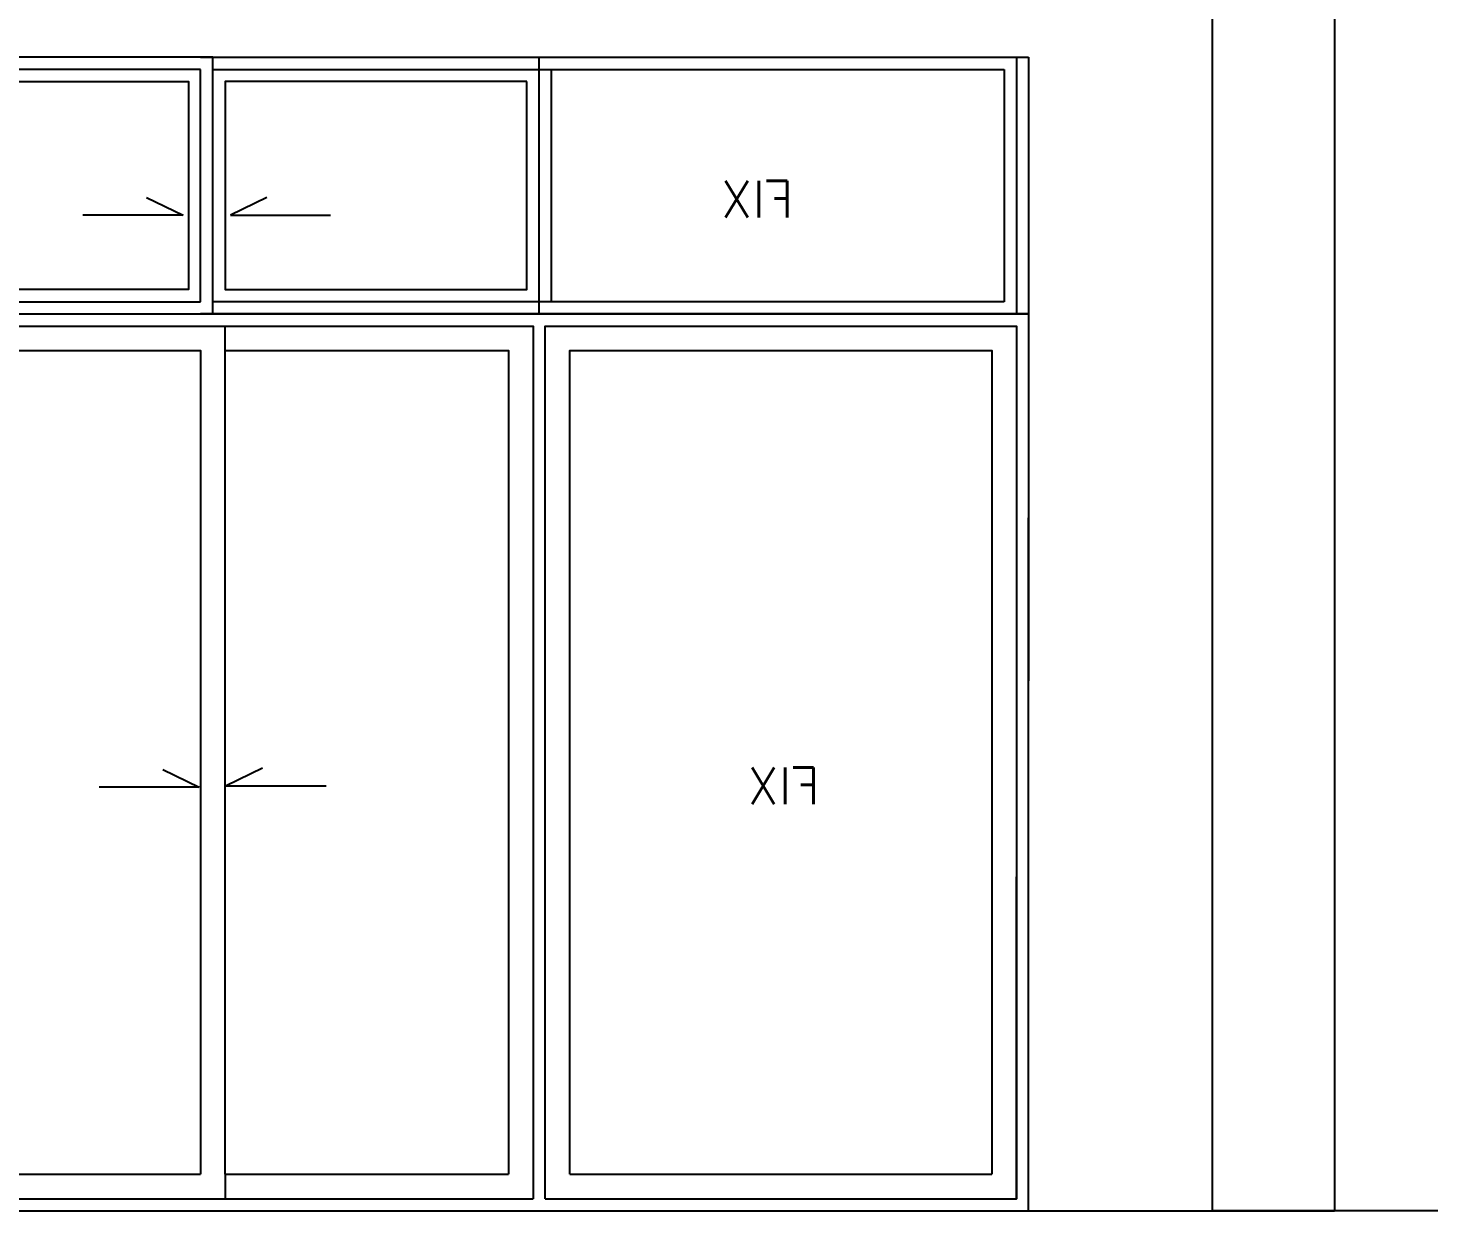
# Model space of a CAD drawing. Extents: x 32549 to 39694, y 7645 to 11950.
# Drawn here: x 37698.7 to 38042.2, y 10692.2 to 10982.3 of the extents above; entities that cross this region are included whole.
import ezdxf

# ---------------------------------------------------------------- set-up
doc = ezdxf.new("R2010")
doc.units = 0
doc.header["$LTSCALE"] = 80
doc.header["$MEASUREMENT"] = 0
for name, color, linetype in [('C2', 2, 'CONTINUOUS'), ('C3', 3, 'CONTINUOUS'), ('DIM', 4, 'CONTINUOUS'), ('LAYER1', 3, 'CONTINUOUS'), ('PAINT', 11, 'CONTINUOUS'), ('WINDOW', 6, 'CONTINUOUS')]:
    doc.layers.add(name, color=color, linetype=linetype)
doc.styles.add('SIMPLEX', font='SIMPLEX.SHX')

# ---------------------------------------------------------------- blocks, each defined once
blk = doc.blocks.new('A$C296621D3')
at = {"layer": 'LAYER1', "linetype": 'Continuous'}
for p, q in [((15.56, 4.65), (24.52, 0.36)), ((40.06, 4.29), (31.1, 0)), ((24.52, 0.36), (0, 0.36)), ((31.1, 0), (55.62, 0))]:
    blk.add_line(p, q, dxfattribs=at)
blk = doc.blocks.new('A$C1BFF6E25')
at = {"layer": 'DIM', "linetype": 'Continuous'}
blk.add_blockref('A$C296621D3', (0, 0), dxfattribs=at)
blk = doc.blocks.new('A$C70F66F79')
at = {"layer": 'LAYER1', "linetype": 'Continuous'}
for p, q in [((186.73, 248.54), (195.69, 244.25)), ((216.27, 248.54), (207.31, 244.25)), ((195.69, 244.25), (171.16, 244.25)), ((207.31, 244.25), (231.84, 244.25))]:
    blk.add_line(p, q, dxfattribs=at)
at = {"layer": 'PAINT', "linetype": 'Continuous'}
blk.add_line((120, 223), (120, 280), dxfattribs=at)
at = {"layer": 'PAINT'}
for p, q in [((197, 211), (197, 217)), ((112.5, 9), (9, 9)), ((197, 9), (127.5, 9)), ((197, 9), (197, 3)), ((272.5, 9), (203, 9))]:
    blk.add_line(p, q, dxfattribs=at)
for points in [[(112.5, 9), (112.5, 211), (9, 211), (9, 9)], [(197, 9), (197, 211), (127.5, 211), (127.5, 9)], [(272.5, 9), (272.5, 211), (203, 211), (203, 9)]]:
    blk.add_lwpolyline(points, dxfattribs=at)
at = {"layer": 'WINDOW'}
for p, q in [((0, 283), (0, 220)), ((203, 283), (0, 283)), ((3, 283), (3, 220)), ((3, 283), (3, 220)), ((120, 220), (120, 283)), ((200, 283), (400, 283)), ((200, 220), (200, 283)), ((200, 220), (200, 283)), ((6, 280), (6, 223)), ((200, 280), (6, 280)), ((117, 223), (117, 280)), ((200, 223), (200, 280)), ((203, 280), (397, 280)), ((203, 223), (203, 280)), ((203, 223), (203, 280)), ((400, 220), (0, 220)), ((0, 220), (203, 220)), ((0, 220), (0, 129.99)), ((6, 223), (200, 223)), ((400, 220), (200, 220)), ((397, 223), (203, 223)), ((118.5, 3), (3, 3)), ((278.5, 3), (121.5, 3))]:
    blk.add_line(p, q, dxfattribs=at)
at = {"layer": 'WINDOW', "linetype": 'Continuous'}
for points in [[(123, 277), (197, 277), (197, 226), (123, 226)], [(275.51, 277), (206, 277), (206, 226), (275.51, 226)]]:
    blk.add_lwpolyline(points, close=True, dxfattribs=at)
at = {"layer": 'WINDOW'}
for points in [[(118.5, 3), (118.5, 217), (3, 217), (3, 3)], [(278.5, 3), (278.5, 217), (121.5, 217), (121.5, 3)], [(400, 170), (400, 0), (0, 0), (0, 170)]]:
    blk.add_lwpolyline(points, dxfattribs=at)
at = {"layer": 'PAINT', "linetype": 'Continuous'}
blk.add_blockref('A$C1BFF6E25', (172.23, 103.95), dxfattribs=at)
at = {"layer": 'C3', "style": 'SIMPLEX'}
for p in [(57.69, 243.62), (51.2, 99.77)]:
    blk.add_text('FIX', height=9, dxfattribs=at).set_placement(p)

msp = doc.modelspace()

# ---------------------------------------------------------------- linework, layer by layer
at = {"layer": 'C2'}
for p, q in [((37989.03, 11092.92), (37989.03, 10692.17)), ((38019.03, 11092.92), (38019.03, 10692.17)), ((37989.03, 10782.17), (37989.03, 10692.17)), ((38019.03, 10782.17), (38019.03, 10692.17)), ((36967.89, 10692.17), (38019.03, 10692.17)), ((39040.17, 10692.17), (37989.03, 10692.17))]:
    msp.add_line(p, q, dxfattribs=at)
at = {"layer": 'PAINT', "linetype": 'Continuous'}
for points in [[(37936.6, 10695.17), (37941.03, 10695.17), (37941.03, 10774.16)], [(37915.6, 10695.17), (37933.6, 10695.17)]]:
    msp.add_lwpolyline(points, dxfattribs=at)
at = {"layer": 'WINDOW'}
msp.add_lwpolyline([(37915.6, 10695.17), (37933.6, 10695.17)], dxfattribs=at)

# ---------------------------------------------------------------- block references
at = {"layer": 'WINDOW', "linetype": 'Continuous', "xscale": -1}
msp.add_blockref('A$C70F66F79', (37944.03, 10692.17), dxfattribs=at)

doc.saveas('drawing.dxf')
